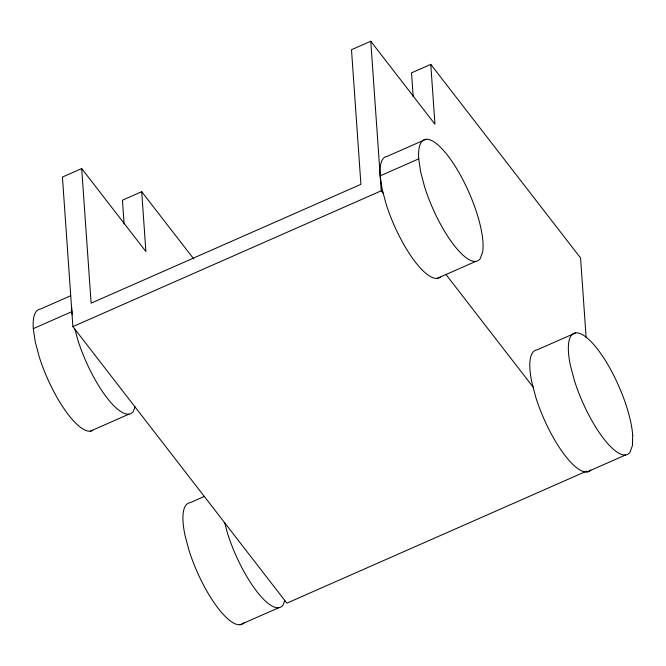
<?xml version="1.0" encoding="UTF-8"?>
<svg xmlns="http://www.w3.org/2000/svg" width="666" height="666" viewBox="0 0 666 666"><rect width="100%" height="100%" fill="white"/><g stroke="black" fill="none" stroke-linecap="round" stroke-linejoin="round"><path stroke-width="1" d="M134.998 406.884L133.3 411.496A66.2 19.789 66.2 0 1 77.714 339.652L74.975 329.312M284.773 600.466L283.083 605.086A66.2 19.789 66.2 0 1 227.489 533.233L224.75 522.893M124.101 223.909L122.436 200.191L141.708 191.7L145.896 251.523L81.702 168.565L62.429 177.048L72.885 326.615L286.863 603.163L586.638 471.128M413.17 96.595L411.513 72.869L430.777 64.377L434.965 124.209L370.771 41.242L351.498 49.725L360.914 184.34L91.117 303.172L81.702 168.565M70.563 295.804L40.484 309.057A66.2 19.789 66.2 0 0 33.3 328.638L35.206 341.658L39.169 356.626A66.2 19.789 66.2 0 0 92.765 430.344M425.907 139.294L387.371 156.269A66.2 19.789 66.2 0 0 380.186 175.849L382.093 188.878L386.055 203.846A66.2 19.789 66.2 0 0 440.376 277.048M33.3 328.638L71.845 311.655A66.2 19.789 66.2 0 1 71.687 307.201M380.186 175.849L418.731 158.874A66.2 19.789 66.2 0 1 451.906 161.28A66.2 19.789 66.2 0 1 482.634 252.039L480.186 258.716A66.2 19.789 66.2 0 1 424.6 186.863L420.637 171.903L418.731 158.874M72.885 326.615L381.227 190.809L370.771 41.242M90.31 431.177L128.854 414.202M437.196 278.388L475.74 261.413M204.362 496.428L190.26 502.639A66.2 19.789 66.2 0 0 184.99 535.248L188.953 550.208A66.2 19.789 66.2 0 0 243.939 622.785M575.69 332.875L537.146 349.858A66.2 19.789 66.2 0 0 531.868 382.459L535.83 397.427A66.2 19.789 66.2 0 0 590.817 470.005M240.093 624.758L278.629 607.783M586.979 471.978L625.516 454.995M430.777 64.377L580.561 257.958L586.13 337.595M381.227 190.809L383.316 193.498M445.887 274.367L533.1 387.079M141.708 191.7L193.756 258.957M71.845 311.655L72.286 314.668M632.7 435.422L632.417 445.621L629.969 452.297A66.2 19.789 66.2 0 1 574.375 380.452L570.412 365.484A66.2 19.789 66.2 0 1 593.306 344.039A66.2 19.789 66.2 0 1 632.7 435.422"/></g></svg>
